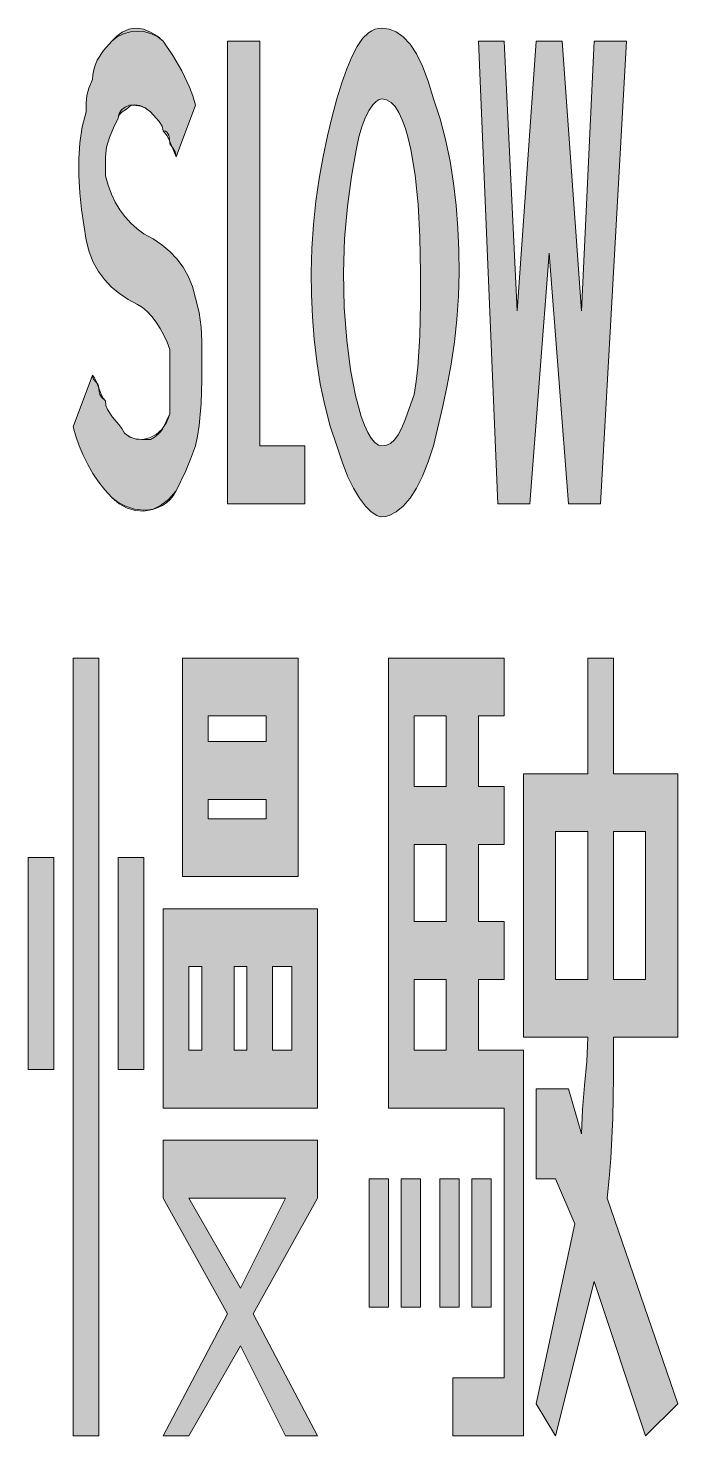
# Model space of a CAD drawing. Header units: metres. Extents: x 139 to 260, y 8 to 270.
import ezdxf

# ---------------------------------------------------------------- set-up
doc = ezdxf.new("R2010")
doc.units = ezdxf.units.M
doc.layers.add('FILL_WHITE_FFFFFF', color=7, linetype='Continuous', true_color=0xffffff)
doc.layers.add('STROKE_WHITE_FFFFFF', color=7, linetype='Continuous', true_color=0xffffff)

msp = doc.modelspace()

# ---------------------------------------------------------------- hatches: boundary and pattern name
at = {"layer": 'FILL_WHITE_FFFFFF', "true_color": 0xffffff}
h = msp.add_hatch(color=7, dxfattribs=at)
h.dxf.hatch_style = 1
h.paths.add_polyline_path([(170.64, 217.35), (171, 214.65), (171.13, 211.95), (171.15, 209.25), (171.13, 204.77), (171, 200.4), (170.64, 196.26), (170.35, 194.3), (169.95, 192.45), (169.05, 189.96), (168.15, 187.8), (166.35, 184.05), (165.85, 183.21), (165.24, 182.47), (164.56, 181.86), (163.8, 181.35), (162.99, 180.96), (162.13, 180.67), (161.25, 180.51), (160.35, 180.45), (158.57, 180.66), (156.9, 181.2), (155.46, 181.97), (154.35, 182.85), (153.06, 184.25), (151.88, 185.76), (150.81, 187.34), (149.85, 189), (149.01, 190.71), (148.28, 192.47), (147.66, 194.25), (147.15, 196.05), (150.75, 205.65), (150.8, 205.25), (150.94, 204.94), (151.35, 204.45), (151.76, 203.96), (151.9, 203.65), (151.95, 203.25), (151.97, 202.54), (152.1, 202.05), (152.46, 201.56), (153.15, 200.85), (153.26, 200), (153.54, 199.24), (154.5, 197.85), (155.68, 196.46), (156.25, 195.7), (156.75, 194.85), (157.67, 194.16), (158.7, 193.8), (159.96, 193.67), (161.55, 193.65), (162.34, 194.1), (162.96, 194.57), (163.43, 195.06), (163.8, 195.6), (165.15, 198.45), (165.15, 205.65), (165.15, 210.45), (164.65, 211.8), (164.04, 213.11), (163.36, 214.37), (162.6, 215.55), (161.79, 216.61), (160.93, 217.54), (160.05, 218.29), (159.15, 218.85), (157.41, 219.81), (155.79, 220.89), (154.32, 222.12), (153, 223.5), (151.85, 225.05), (150.88, 226.78), (150.11, 228.71), (149.55, 230.85), (148.71, 236.62), (148.39, 239.71), (148.2, 242.85), (148.18, 245.99), (148.37, 249.07), (148.81, 252.05), (149.55, 254.85), (149.57, 256.46), (149.7, 257.85), (150.06, 259.24), (150.75, 260.85), (150.81, 261.75), (150.98, 262.65), (151.26, 263.55), (151.65, 264.45), (152.78, 266.25), (154.35, 268.05), (155.27, 268.93), (156.3, 269.7), (157.56, 270.24), (158.3, 270.4), (159.15, 270.45), (160.24, 270.24), (161.55, 269.7), (162.86, 268.93), (163.95, 268.05), (165.73, 265.33), (167.4, 262.5), (168.84, 259.44), (169.45, 257.8), (169.95, 256.05), (166.35, 246.45), (166.16, 247.33), (165.75, 248.1), (165.15, 248.85), (165.13, 249.73), (165, 250.5), (164.64, 251.04), (164.35, 251.2), (163.95, 251.25), (163.74, 252.15), (163.2, 253.05), (161.55, 254.85), (160.65, 255.54), (159.75, 255.9), (158.85, 256.03), (157.95, 256.05), (157.07, 255.34), (156.3, 254.85), (155.76, 254.36), (155.6, 254.05), (155.55, 253.65), (154.67, 251.85), (153.9, 250.05), (153.36, 248.25), (153.15, 246.45), (153.15, 242.85), (153.66, 241.11), (154.28, 239.47), (155.01, 237.96), (155.85, 236.55), (156.81, 235.26), (157.88, 234.07), (159.06, 233.01), (160.35, 232.05), (162.09, 231.09), (163.71, 230.01), (165.18, 228.78), (166.5, 227.4), (167.65, 225.85), (168.62, 224.12), (169.39, 222.19), (169.95, 220.05), (170.64, 217.35)])
h = msp.add_hatch(color=7, dxfattribs=at)
h.dxf.hatch_style = 1
h.paths.add_polyline_path([(218.74, 216.07), (218.26, 211.86), (217.65, 207.75), (216.92, 203.76), (216.11, 199.87), (214.35, 192.45), (213.4, 189.47), (212.34, 186.84), (211.21, 184.58), (210, 182.7), (208.74, 181.21), (207.43, 180.13), (206.1, 179.47), (205.42, 179.31), (204.75, 179.25), (204.29, 179.31), (203.8, 179.47), (202.76, 180.13), (201.67, 181.21), (200.55, 182.7), (199.43, 184.58), (198.34, 186.84), (197.3, 189.47), (196.35, 192.45), (195.11, 196.16), (194.08, 200.04), (193.25, 204.07), (192.6, 208.2), (192.12, 212.38), (191.79, 216.58), (191.61, 220.75), (191.55, 224.85), (191.66, 229.34), (191.96, 233.79), (192.44, 238.16), (193.05, 242.4), (193.78, 246.47), (194.59, 250.33), (195.45, 253.94), (196.35, 257.25), (197.25, 260.23), (198.17, 262.86), (199.11, 265.12), (200.1, 267), (201.14, 268.49), (202.26, 269.57), (202.84, 269.95), (203.45, 270.23), (204.09, 270.39), (204.75, 270.45), (206.1, 270.28), (207.43, 269.74), (208.74, 268.8), (210, 267.45), (211.21, 265.65), (212.34, 263.36), (213.4, 260.57), (214.35, 257.25), (215.59, 253.54), (216.62, 249.66), (217.45, 245.63), (218.1, 241.5), (218.58, 237.32), (218.91, 233.12), (219.09, 228.95), (219.15, 224.85), (219.04, 220.41), (218.74, 216.07)])
h.paths.add_polyline_path([(211.5, 237.51), (210.94, 243.01), (210.15, 247.8), (209.67, 249.89), (209.14, 251.74), (208.55, 253.36), (207.9, 254.72), (207.2, 255.8), (206.44, 256.6), (205.62, 257.08), (204.75, 257.25), (204.25, 257.13), (203.66, 256.76), (203.02, 256.11), (202.35, 255.15), (201.68, 253.85), (201.04, 252.19), (200.45, 250.13), (199.95, 247.65), (199.07, 242.74), (198.3, 237.15), (197.76, 231.11), (197.55, 224.85), (197.71, 218.29), (198.17, 212.19), (198.88, 206.69), (199.8, 201.9), (200.89, 197.96), (201.48, 196.34), (202.11, 194.98), (202.75, 193.9), (203.41, 193.1), (204.08, 192.62), (204.75, 192.45), (205.6, 192.57), (206.36, 192.94), (207.07, 193.59), (207.75, 194.55), (208.43, 195.85), (209.14, 197.51), (210.75, 202.05), (211.15, 204.46), (211.44, 207.13), (211.8, 213), (211.93, 219.09), (211.95, 224.85), (211.84, 231.41), (211.5, 237.51)], flags=16)
h = msp.add_hatch(color=7, dxfattribs=at)
h.dxf.hatch_style = 1
h.paths.add_polyline_path([(181.95, 192.45), (190.35, 192.45), (190.35, 181.65), (175.95, 181.65), (175.95, 268.05), (181.95, 268.05), (181.95, 192.45)])
h = msp.add_hatch(color=7, dxfattribs=at)
h.dxf.hatch_style = 1
h.paths.add_polyline_path([(239.55, 181.65), (235.95, 228.45), (232.35, 181.65), (226.35, 181.65), (222.75, 268.05), (227.55, 268.05), (229.95, 217.65), (233.55, 268.05), (238.35, 268.05), (241.95, 217.65), (244.35, 268.05), (250.35, 268.05), (245.55, 181.65), (239.55, 181.65)])
h = msp.add_hatch(color=7, dxfattribs=at)
h.dxf.hatch_style = 1
h.paths.add_polyline_path([(147.15, 152.85), (151.95, 152.85), (151.95, 7.65), (147.15, 7.65), (147.15, 152.85)])
h = msp.add_hatch(color=7, dxfattribs=at)
h.dxf.hatch_style = 1
h.paths.add_polyline_path([(189.15, 112.05), (167.55, 112.05), (167.55, 152.85), (189.15, 152.85), (189.15, 112.05)])
h.paths.add_polyline_path([(172.35, 122.85), (183.15, 122.85), (183.15, 126.45), (172.35, 126.45), (172.35, 122.85)], flags=16)
h.paths.add_polyline_path([(172.35, 142.05), (172.35, 137.25), (183.15, 137.25), (183.15, 142.05), (172.35, 142.05)], flags=16)
h = msp.add_hatch(color=7, dxfattribs=at)
h.dxf.hatch_style = 1
h.paths.add_polyline_path([(227.55, 142.05), (222.75, 142.05), (222.75, 128.85), (227.55, 128.85), (227.55, 118.05), (222.75, 118.05), (222.75, 103.65), (227.55, 103.65), (227.55, 92.85), (222.75, 92.85), (222.75, 79.65), (231.15, 79.65), (231.15, 7.65), (217.95, 7.65), (217.95, 18.45), (227.55, 18.45), (227.55, 68.85), (205.95, 68.85), (205.95, 152.85), (227.55, 152.85), (227.55, 142.05)])
h.paths.add_polyline_path([(216.75, 128.85), (216.75, 142.05), (210.75, 142.05), (210.75, 128.85), (216.75, 128.85)], flags=16)
h.paths.add_polyline_path([(210.75, 118.05), (210.75, 103.65), (216.75, 103.65), (216.75, 118.05), (210.75, 118.05)], flags=16)
h.paths.add_polyline_path([(216.75, 92.85), (210.75, 92.85), (210.75, 79.65), (216.75, 79.65), (216.75, 92.85)], flags=16)
h = msp.add_hatch(color=7, dxfattribs=at)
h.dxf.hatch_style = 1
h.paths.add_polyline_path([(242.96, 77.55), (243.15, 82.05), (231.15, 82.05), (231.15, 131.25), (243.15, 131.25), (243.15, 152.85), (247.95, 152.85), (247.95, 131.25), (259.95, 131.25), (259.95, 82.05), (247.95, 82.05), (247.93, 74.66), (247.8, 67.05), (247.44, 59.44), (247.15, 55.7), (246.75, 52.05), (259.95, 13.65), (253.95, 7.65), (244.35, 36.45), (237.15, 7.65), (233.55, 13.65), (237.15, 30.45), (240.75, 47.25), (237.15, 55.65), (233.55, 55.65), (233.55, 72.45), (239.55, 72.45), (241.95, 64.05), (242.14, 68.55), (242.55, 73.05), (242.96, 77.55)])
h.paths.add_polyline_path([(253.95, 92.85), (253.95, 120.45), (247.95, 120.45), (247.95, 92.85), (253.95, 92.85)], flags=16)
h.paths.add_polyline_path([(243.15, 92.85), (243.15, 120.45), (237.15, 120.45), (237.15, 92.85), (243.15, 92.85)], flags=16)
h = msp.add_hatch(color=7, dxfattribs=at)
h.dxf.hatch_style = 1
h.paths.add_polyline_path([(138.75, 115.65), (143.55, 115.65), (143.55, 76.05), (138.75, 76.05), (138.75, 115.65)])
h = msp.add_hatch(color=7, dxfattribs=at)
h.dxf.hatch_style = 1
h.paths.add_polyline_path([(155.55, 115.65), (160.35, 115.65), (160.35, 76.05), (155.55, 76.05), (155.55, 115.65)])
h = msp.add_hatch(color=7, dxfattribs=at)
h.dxf.hatch_style = 1
h.paths.add_polyline_path([(163.95, 68.85), (163.95, 106.05), (192.75, 106.05), (192.75, 68.85), (163.95, 68.85)])
h.paths.add_polyline_path([(184.35, 79.65), (187.95, 79.65), (187.95, 95.25), (184.35, 95.25), (184.35, 79.65)], flags=16)
h.paths.add_polyline_path([(179.55, 95.25), (177.15, 95.25), (177.15, 79.65), (179.55, 79.65), (179.55, 95.25)], flags=16)
h.paths.add_polyline_path([(171.15, 79.65), (171.15, 95.25), (168.75, 95.25), (168.75, 79.65), (171.15, 79.65)], flags=16)
h = msp.add_hatch(color=7, dxfattribs=at)
h.dxf.hatch_style = 1
h.paths.add_polyline_path([(163.95, 62.85), (192.75, 62.85), (192.75, 52.05), (180.75, 30.45), (192.75, 7.65), (186.75, 7.65), (178.35, 24.45), (168.75, 7.65), (163.95, 7.65), (175.95, 30.45), (163.95, 52.05), (163.95, 62.85)])
h.paths.add_polyline_path([(168.75, 52.05), (178.35, 35.25), (186.75, 52.05), (168.75, 52.05)], flags=16)
h = msp.add_hatch(color=7, dxfattribs=at)
h.dxf.hatch_style = 1
h.paths.add_polyline_path([(202.35, 55.65), (205.95, 55.65), (205.95, 31.65), (202.35, 31.65), (202.35, 55.65)])
h = msp.add_hatch(color=7, dxfattribs=at)
h.dxf.hatch_style = 1
h.paths.add_polyline_path([(208.35, 55.65), (211.95, 55.65), (211.95, 31.65), (208.35, 31.65), (208.35, 55.65)])
h = msp.add_hatch(color=7, dxfattribs=at)
h.dxf.hatch_style = 1
h.paths.add_polyline_path([(215.55, 55.65), (219.15, 55.65), (219.15, 31.65), (215.55, 31.65), (215.55, 55.65)])
h = msp.add_hatch(color=7, dxfattribs=at)
h.dxf.hatch_style = 1
h.paths.add_polyline_path([(221.55, 55.65), (225.15, 55.65), (225.15, 31.65), (221.55, 31.65), (221.55, 55.65)])

# ---------------------------------------------------------------- linework, layer by layer
at = {"layer": 'FILL_WHITE_FFFFFF', "lineweight": 0, "true_color": 0xffffff}
for points in [[(170.64, 217.35), (171, 214.65), (171.13, 211.95), (171.15, 209.25), (171.13, 204.77), (171, 200.4), (170.64, 196.26), (170.35, 194.3), (169.95, 192.45), (169.05, 189.96), (168.15, 187.8), (166.35, 184.05), (165.85, 183.21), (165.24, 182.47), (164.56, 181.86), (163.8, 181.35), (162.99, 180.96), (162.13, 180.67), (161.25, 180.51), (160.35, 180.45), (158.57, 180.66), (156.9, 181.2), (155.46, 181.97), (154.35, 182.85), (153.06, 184.25), (151.88, 185.76), (150.81, 187.34), (149.85, 189), (149.01, 190.71), (148.28, 192.47), (147.66, 194.25), (147.15, 196.05), (150.75, 205.65), (150.8, 205.25), (150.94, 204.94), (151.35, 204.45), (151.76, 203.96), (151.9, 203.65), (151.95, 203.25), (151.97, 202.54), (152.1, 202.05), (152.46, 201.56), (153.15, 200.85), (153.26, 200), (153.54, 199.24), (154.5, 197.85), (155.68, 196.46), (156.25, 195.7), (156.75, 194.85), (157.67, 194.16), (158.7, 193.8), (159.96, 193.67), (161.55, 193.65), (162.34, 194.1), (162.96, 194.57), (163.43, 195.06), (163.8, 195.6), (165.15, 198.45), (165.15, 205.65), (165.15, 210.45), (164.65, 211.8), (164.04, 213.11), (163.36, 214.37), (162.6, 215.55), (161.79, 216.61), (160.93, 217.54), (160.05, 218.29), (159.15, 218.85), (157.41, 219.81), (155.79, 220.89), (154.32, 222.12), (153, 223.5), (151.85, 225.05), (150.88, 226.78), (150.11, 228.71), (149.55, 230.85), (148.71, 236.62), (148.39, 239.71), (148.2, 242.85), (148.18, 245.99), (148.37, 249.07), (148.81, 252.05), (149.55, 254.85), (149.57, 256.46), (149.7, 257.85), (150.06, 259.24), (150.75, 260.85), (150.81, 261.75), (150.98, 262.65), (151.26, 263.55), (151.65, 264.45), (152.78, 266.25), (154.35, 268.05), (155.27, 268.93), (156.3, 269.7), (157.56, 270.24), (158.3, 270.4), (159.15, 270.45), (160.24, 270.24), (161.55, 269.7), (162.86, 268.93), (163.95, 268.05), (165.73, 265.33), (167.4, 262.5), (168.84, 259.44), (169.45, 257.8), (169.95, 256.05), (166.35, 246.45), (166.16, 247.33), (165.75, 248.1), (165.15, 248.85), (165.13, 249.73), (165, 250.5), (164.64, 251.04), (164.35, 251.2), (163.95, 251.25), (163.74, 252.15), (163.2, 253.05), (161.55, 254.85), (160.65, 255.54), (159.75, 255.9), (158.85, 256.03), (157.95, 256.05), (157.07, 255.34), (156.3, 254.85), (155.76, 254.36), (155.6, 254.05), (155.55, 253.65), (154.67, 251.85), (153.9, 250.05), (153.36, 248.25), (153.15, 246.45), (153.15, 242.85), (153.66, 241.11), (154.28, 239.47), (155.01, 237.96), (155.85, 236.55), (156.81, 235.26), (157.88, 234.07), (159.06, 233.01), (160.35, 232.05), (162.09, 231.09), (163.71, 230.01), (165.18, 228.78), (166.5, 227.4), (167.65, 225.85), (168.62, 224.12), (169.39, 222.19), (169.95, 220.05)], [(218.74, 216.07), (218.26, 211.86), (217.65, 207.75), (216.92, 203.76), (216.11, 199.87), (214.35, 192.45), (213.4, 189.47), (212.34, 186.84), (211.21, 184.58), (210, 182.7), (208.74, 181.21), (207.43, 180.13), (206.1, 179.47), (205.42, 179.31), (204.75, 179.25), (204.29, 179.31), (203.8, 179.47), (202.76, 180.13), (201.67, 181.21), (200.55, 182.7), (199.43, 184.58), (198.34, 186.84), (197.3, 189.47), (196.35, 192.45), (195.11, 196.16), (194.08, 200.04), (193.25, 204.07), (192.6, 208.2), (192.12, 212.38), (191.79, 216.58), (191.61, 220.75), (191.55, 224.85), (191.66, 229.34), (191.96, 233.79), (192.44, 238.16), (193.05, 242.4), (193.78, 246.47), (194.59, 250.33), (195.45, 253.94), (196.35, 257.25), (197.25, 260.23), (198.17, 262.86), (199.11, 265.12), (200.1, 267), (201.14, 268.49), (202.26, 269.57), (202.84, 269.95), (203.45, 270.23), (204.09, 270.39), (204.75, 270.45), (206.1, 270.28), (207.43, 269.74), (208.74, 268.8), (210, 267.45), (211.21, 265.65), (212.34, 263.36), (213.4, 260.57), (214.35, 257.25), (215.59, 253.54), (216.62, 249.66), (217.45, 245.63), (218.1, 241.5), (218.58, 237.32), (218.91, 233.12), (219.09, 228.95), (219.15, 224.85), (219.04, 220.41)], [(181.95, 192.45), (190.35, 192.45), (190.35, 181.65), (175.95, 181.65), (175.95, 268.05), (181.95, 268.05)], [(239.55, 181.65), (235.95, 228.45), (232.35, 181.65), (226.35, 181.65), (222.75, 268.05), (227.55, 268.05), (229.95, 217.65), (233.55, 268.05), (238.35, 268.05), (241.95, 217.65), (244.35, 268.05), (250.35, 268.05), (245.55, 181.65)], [(211.5, 237.51), (210.94, 243.01), (210.15, 247.8), (209.67, 249.89), (209.14, 251.74), (208.55, 253.36), (207.9, 254.72), (207.2, 255.8), (206.44, 256.6), (205.62, 257.08), (204.75, 257.25), (204.25, 257.13), (203.66, 256.76), (203.02, 256.11), (202.35, 255.15), (201.68, 253.85), (201.04, 252.19), (200.45, 250.13), (199.95, 247.65), (199.07, 242.74), (198.3, 237.15), (197.76, 231.11), (197.55, 224.85), (197.71, 218.29), (198.17, 212.19), (198.88, 206.69), (199.8, 201.9), (200.89, 197.96), (201.48, 196.34), (202.11, 194.98), (202.75, 193.9), (203.41, 193.1), (204.08, 192.62), (204.75, 192.45), (205.6, 192.57), (206.36, 192.94), (207.07, 193.59), (207.75, 194.55), (208.43, 195.85), (209.14, 197.51), (210.75, 202.05), (211.15, 204.46), (211.44, 207.13), (211.8, 213), (211.93, 219.09), (211.95, 224.85), (211.84, 231.41)], [(147.15, 152.85), (151.95, 152.85), (151.95, 7.65), (147.15, 7.65)], [(189.15, 112.05), (167.55, 112.05), (167.55, 152.85), (189.15, 152.85)], [(227.55, 142.05), (222.75, 142.05), (222.75, 128.85), (227.55, 128.85), (227.55, 118.05), (222.75, 118.05), (222.75, 103.65), (227.55, 103.65), (227.55, 92.85), (222.75, 92.85), (222.75, 79.65), (231.15, 79.65), (231.15, 7.65), (217.95, 7.65), (217.95, 18.45), (227.55, 18.45), (227.55, 68.85), (205.95, 68.85), (205.95, 152.85), (227.55, 152.85)], [(242.96, 77.55), (243.15, 82.05), (231.15, 82.05), (231.15, 131.25), (243.15, 131.25), (243.15, 152.85), (247.95, 152.85), (247.95, 131.25), (259.95, 131.25), (259.95, 82.05), (247.95, 82.05), (247.93, 74.66), (247.8, 67.05), (247.44, 59.44), (247.15, 55.7), (246.75, 52.05), (259.95, 13.65), (253.95, 7.65), (244.35, 36.45), (237.15, 7.65), (233.55, 13.65), (237.15, 30.45), (240.75, 47.25), (237.15, 55.65), (233.55, 55.65), (233.55, 72.45), (239.55, 72.45), (241.95, 64.05), (242.14, 68.55), (242.55, 73.05)], [(172.35, 142.05), (172.35, 137.25), (183.15, 137.25), (183.15, 142.05)], [(216.75, 128.85), (216.75, 142.05), (210.75, 142.05), (210.75, 128.85)], [(172.35, 122.85), (183.15, 122.85), (183.15, 126.45), (172.35, 126.45)], [(243.15, 92.85), (243.15, 120.45), (237.15, 120.45), (237.15, 92.85)], [(253.95, 92.85), (253.95, 120.45), (247.95, 120.45), (247.95, 92.85)], [(138.75, 115.65), (143.55, 115.65), (143.55, 76.05), (138.75, 76.05)], [(155.55, 115.65), (160.35, 115.65), (160.35, 76.05), (155.55, 76.05)], [(210.75, 118.05), (210.75, 103.65), (216.75, 103.65), (216.75, 118.05)], [(163.95, 68.85), (163.95, 106.05), (192.75, 106.05), (192.75, 68.85)], [(171.15, 79.65), (171.15, 95.25), (168.75, 95.25), (168.75, 79.65)], [(179.55, 95.25), (177.15, 95.25), (177.15, 79.65), (179.55, 79.65)], [(184.35, 79.65), (187.95, 79.65), (187.95, 95.25), (184.35, 95.25)], [(216.75, 92.85), (210.75, 92.85), (210.75, 79.65), (216.75, 79.65)], [(163.95, 62.85), (192.75, 62.85), (192.75, 52.05), (180.75, 30.45), (192.75, 7.65), (186.75, 7.65), (178.35, 24.45), (168.75, 7.65), (163.95, 7.65), (175.95, 30.45), (163.95, 52.05)], [(202.35, 55.65), (205.95, 55.65), (205.95, 31.65), (202.35, 31.65)], [(208.35, 55.65), (211.95, 55.65), (211.95, 31.65), (208.35, 31.65)], [(215.55, 55.65), (219.15, 55.65), (219.15, 31.65), (215.55, 31.65)], [(221.55, 55.65), (225.15, 55.65), (225.15, 31.65), (221.55, 31.65)], [(168.75, 52.05), (178.35, 35.25), (186.75, 52.05)]]:
    msp.add_lwpolyline(points, close=True, dxfattribs=at)
at = {"layer": 'STROKE_WHITE_FFFFFF', "lineweight": 0, "true_color": 0xffffff}
msp.add_lwpolyline([(159.15, 218.85), (160.05, 218.29), (160.93, 217.54), (161.79, 216.61), (162.6, 215.55), (163.36, 214.37), (164.04, 213.11), (164.65, 211.8), (165.15, 210.45), (165.15, 205.65), (165.15, 198.45), (164.88, 197.59), (164.54, 196.82), (163.67, 195.52), (162.6, 194.57), (161.4, 193.95), (160.15, 193.67), (158.91, 193.72), (157.75, 194.12), (156.75, 194.85), (156.25, 195.7), (155.68, 196.46), (154.5, 197.85), (153.54, 199.24), (153.26, 200), (153.15, 200.85), (152.75, 201.35), (152.44, 201.94), (151.95, 203.25), (151.46, 204.56), (151.15, 205.15), (150.75, 205.65), (147.15, 196.05), (147.66, 194.25), (148.28, 192.47), (149.01, 190.71), (149.85, 189), (150.81, 187.34), (151.88, 185.76), (153.06, 184.25), (154.35, 182.85), (155.75, 181.67), (157.24, 180.84), (158.78, 180.38), (160.35, 180.3), (161.92, 180.61), (163.46, 181.33), (164.95, 182.47), (166.35, 184.05), (168.15, 187.8), (169.05, 189.96), (169.95, 192.45), (170.35, 194.3), (170.64, 196.26), (171, 200.4), (171.13, 204.77), (171.15, 209.25), (171.13, 211.95), (171, 214.65), (170.64, 217.35), (169.95, 220.05), (169.39, 222.19), (168.62, 224.12), (167.65, 225.85), (166.5, 227.4), (165.18, 228.78), (163.71, 230.01), (162.09, 231.09), (160.35, 232.05), (159.06, 233.01), (157.88, 234.07), (156.81, 235.26), (155.85, 236.55), (155.01, 237.96), (154.28, 239.47), (153.66, 241.11), (153.15, 242.85), (153.15, 246.45), (153.36, 248.25), (153.9, 250.05), (154.67, 251.85), (155.55, 253.65), (155.71, 254.49), (156.15, 255.19), (156.82, 255.72), (157.65, 256.05), (158.6, 256.16), (159.6, 256.01), (160.6, 255.59), (161.55, 254.85), (163.2, 253.05), (163.74, 252.15), (163.95, 251.25), (164.66, 250.33), (165.15, 249.3), (166.35, 246.45), (169.95, 256.05), (169.45, 257.8), (168.84, 259.44), (167.4, 262.5), (165.73, 265.33), (163.95, 268.05), (162.95, 268.84), (161.78, 269.4), (160.49, 269.74), (159.15, 269.85), (157.81, 269.74), (156.53, 269.4), (155.35, 268.84), (154.35, 268.05), (152.78, 266.25), (151.65, 264.45), (151.26, 263.55), (150.98, 262.65), (150.81, 261.75), (150.75, 260.85), (150.06, 259.24), (149.7, 257.85), (149.57, 256.46), (149.55, 254.85), (148.81, 252.05), (148.37, 249.07), (148.18, 245.99), (148.2, 242.85), (148.39, 239.71), (148.71, 236.62), (149.55, 230.85), (150.11, 228.71), (150.88, 226.78), (151.85, 225.05), (153, 223.5), (154.32, 222.12), (155.79, 220.89), (157.41, 219.81), (159.15, 218.85)], dxfattribs=at)

doc.saveas('drawing.dxf')
